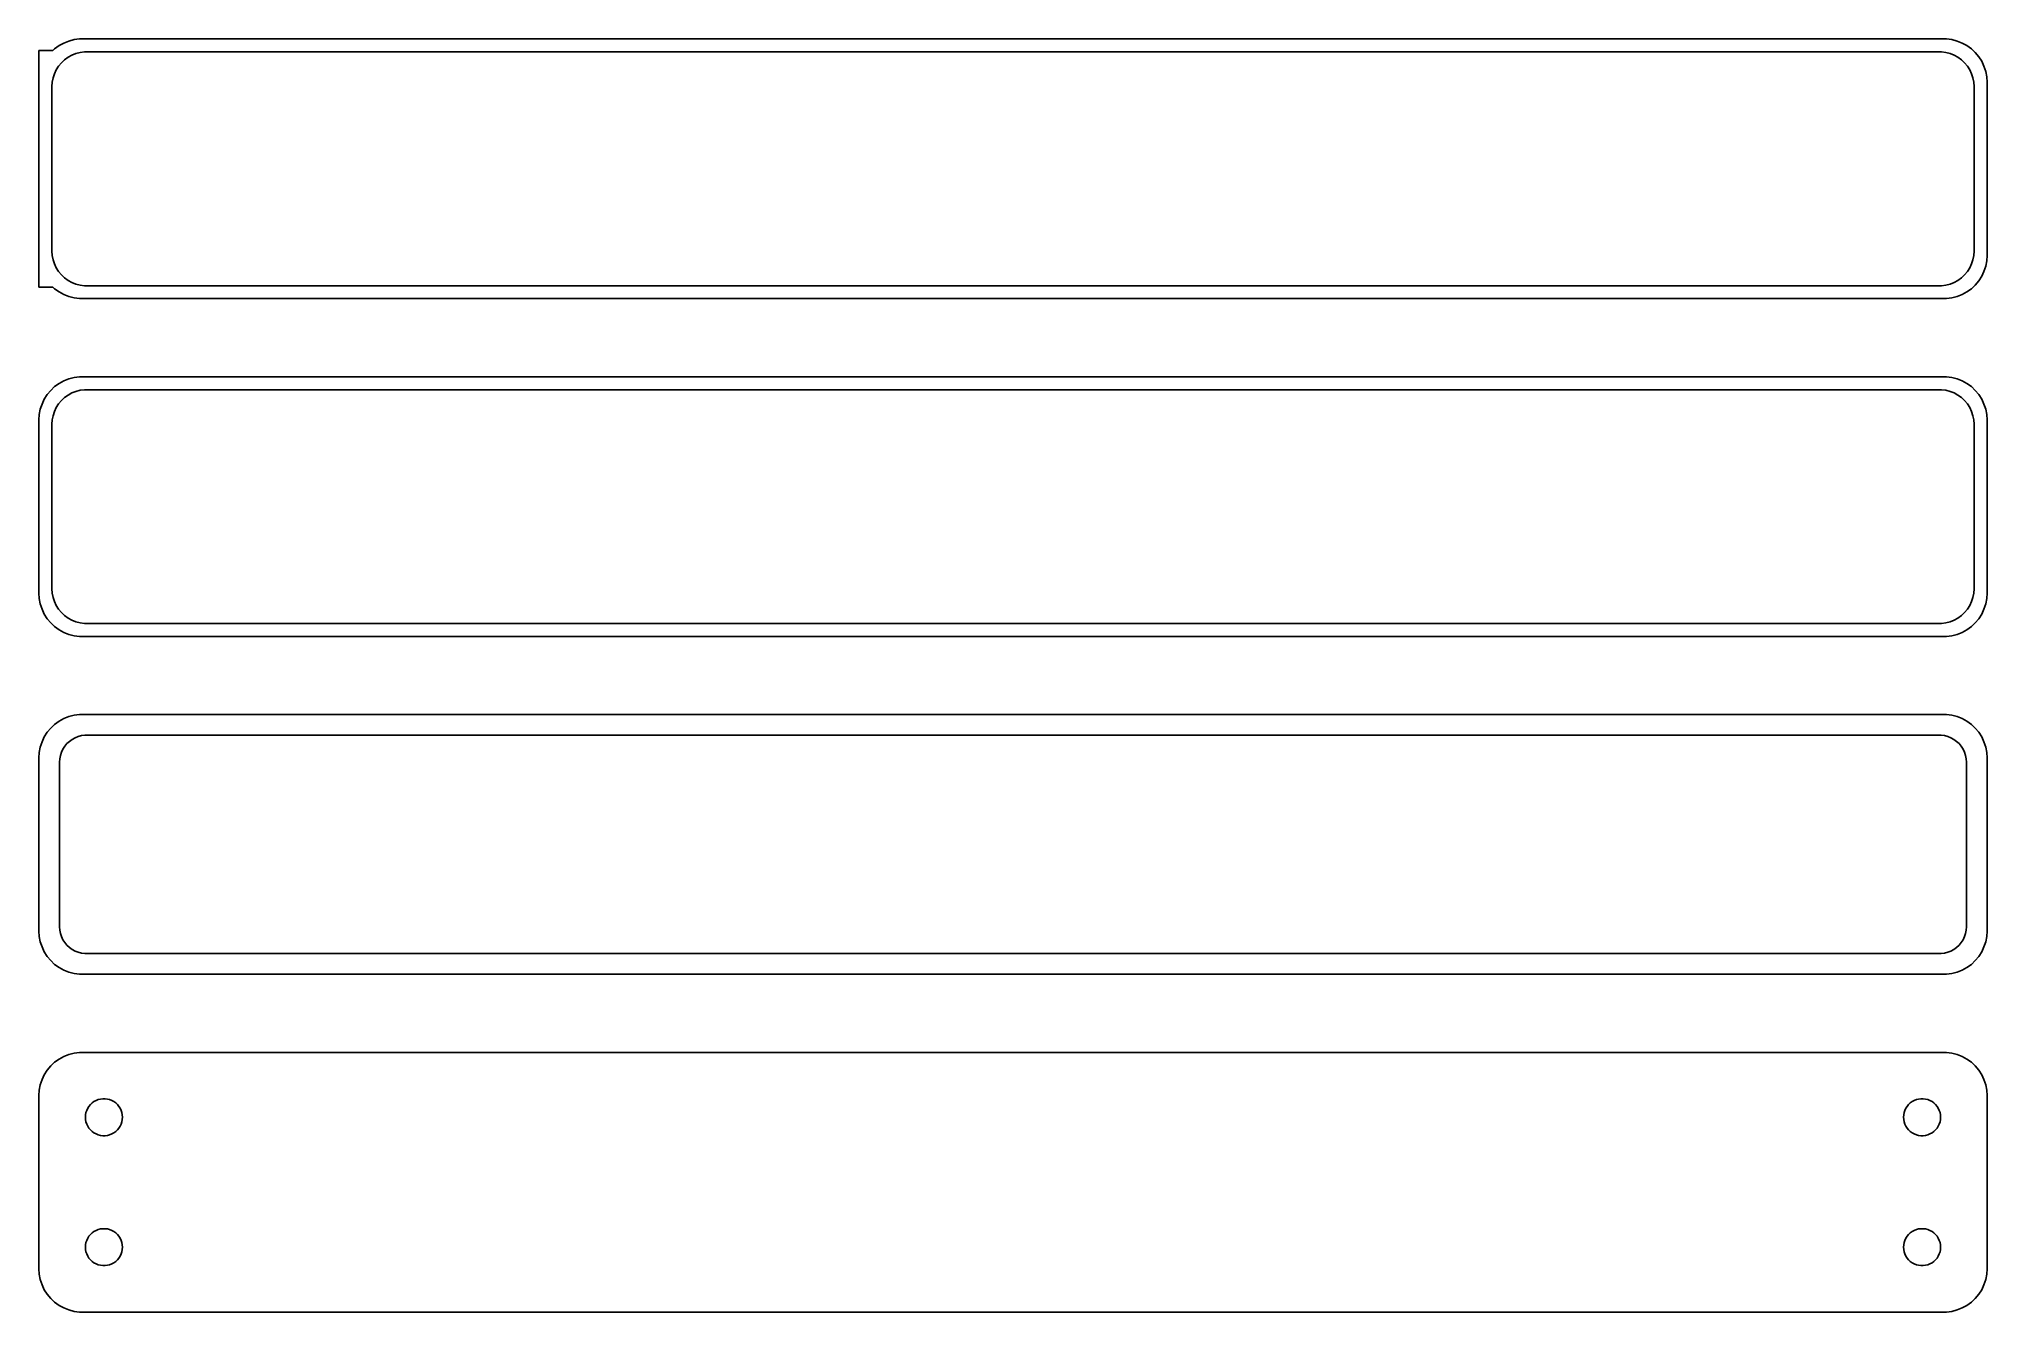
# Model space of a CAD drawing. Header units: metres. Extents: x -112 to 112, y 141 to 288.
import ezdxf

# ---------------------------------------------------------------- set-up
doc = ezdxf.new("R2010")
doc.units = ezdxf.units.M

msp = doc.modelspace()

# ---------------------------------------------------------------- linework, layer by layer
for p, q in [((-110.9, 286.653), (-112.5, 286.653)), ((-112.5, 286.653), (-112.5, 259.347)), ((-110.687, 286.853), (-110.9, 286.653)), ((-110.179, 287.222), (-110.687, 286.853)), ((-109.629, 287.524), (-110.179, 287.222)), ((-109.045, 287.755), (-109.629, 287.524)), ((-109.55, 285.582), (-109.143, 285.877)), ((-109.143, 285.877), (-108.703, 286.119)), ((-108.437, 287.911), (-109.045, 287.755)), ((-108.703, 286.119), (-108.236, 286.304)), ((-107.814, 287.99), (-108.437, 287.911)), ((-108.236, 286.304), (-107.75, 286.429)), ((107.814, 287.99), (-107.814, 287.99)), ((-107.75, 286.429), (-107.251, 286.492)), ((-107.251, 286.492), (107.251, 286.492)), ((107.251, 286.492), (107.75, 286.429)), ((107.75, 286.429), (108.236, 286.304)), ((108.437, 287.911), (107.814, 287.99)), ((108.236, 286.304), (108.703, 286.119)), ((109.045, 287.755), (108.437, 287.911)), ((108.703, 286.119), (109.143, 285.877)), ((109.629, 287.524), (109.045, 287.755)), ((109.143, 285.877), (109.55, 285.582)), ((110.179, 287.222), (109.629, 287.524)), ((110.687, 286.853), (110.179, 287.222)), ((111.145, 286.423), (110.687, 286.853)), ((111.545, 285.939), (111.145, 286.423)), ((111.882, 285.409), (111.545, 285.939)), ((-110.874, 283.495), (-110.719, 283.972)), ((-110.719, 283.972), (-110.505, 284.427)), ((-110.505, 284.427), (-110.236, 284.851)), ((-110.236, 284.851), (-109.916, 285.238)), ((-109.916, 285.238), (-109.55, 285.582)), ((109.55, 285.582), (109.916, 285.238)), ((109.916, 285.238), (110.236, 284.851)), ((110.236, 284.851), (110.505, 284.427)), ((110.505, 284.427), (110.719, 283.972)), ((110.719, 283.972), (110.874, 283.495)), ((112.149, 284.841), (111.882, 285.409)), ((112.343, 284.243), (112.149, 284.841)), ((112.461, 283.627), (112.343, 284.243)), ((112.5, 283), (112.461, 283.627)), ((-111, 282.5), (-110.968, 283.001)), ((-111, 263.5), (-111, 282.5)), ((-110.968, 283.001), (-110.874, 283.495)), ((110.874, 283.495), (110.968, 283.001)), ((110.968, 283.001), (111, 282.5)), ((111, 282.5), (111, 263.5)), ((112.5, 263), (112.5, 283)), ((-110.968, 262.999), (-111, 263.5)), ((111, 263.5), (110.968, 262.999)), ((-110.874, 262.505), (-110.968, 262.999)), ((-110.719, 262.028), (-110.874, 262.505)), ((-110.505, 261.573), (-110.719, 262.028)), ((-110.236, 261.149), (-110.505, 261.573)), ((-109.916, 260.762), (-110.236, 261.149)), ((110.236, 261.149), (109.916, 260.762)), ((110.505, 261.573), (110.236, 261.149)), ((110.719, 262.028), (110.505, 261.573)), ((110.874, 262.505), (110.719, 262.028)), ((110.968, 262.999), (110.874, 262.505)), ((111.882, 260.591), (112.149, 261.159)), ((112.149, 261.159), (112.343, 261.757)), ((112.343, 261.757), (112.461, 262.373)), ((112.461, 262.373), (112.5, 263)), ((-112.5, 259.347), (-110.9, 259.347)), ((-110.9, 259.347), (-110.687, 259.147)), ((-110.687, 259.147), (-110.179, 258.778)), ((-110.179, 258.778), (-109.629, 258.476)), ((-109.55, 260.418), (-109.916, 260.762)), ((-109.143, 260.123), (-109.55, 260.418)), ((-108.703, 259.881), (-109.143, 260.123)), ((-108.236, 259.696), (-108.703, 259.881)), ((-107.75, 259.571), (-108.236, 259.696)), ((-107.251, 259.508), (-107.75, 259.571)), ((107.251, 259.508), (-107.251, 259.508)), ((107.75, 259.571), (107.251, 259.508)), ((108.236, 259.696), (107.75, 259.571)), ((108.703, 259.881), (108.236, 259.696)), ((109.143, 260.123), (108.703, 259.881)), ((109.55, 260.418), (109.143, 260.123)), ((109.916, 260.762), (109.55, 260.418)), ((109.629, 258.476), (110.179, 258.778)), ((110.179, 258.778), (110.687, 259.147)), ((110.687, 259.147), (111.145, 259.577)), ((111.145, 259.577), (111.545, 260.061)), ((111.545, 260.061), (111.882, 260.591)), ((-109.629, 258.476), (-109.045, 258.245)), ((-109.045, 258.245), (-108.437, 258.089)), ((-108.437, 258.089), (-107.814, 258.01)), ((-107.814, 258.01), (107.814, 258.01)), ((107.814, 258.01), (108.437, 258.089)), ((108.437, 258.089), (109.045, 258.245)), ((109.045, 258.245), (109.629, 258.476)), ((-110.687, 247.853), (-111.145, 247.423)), ((-110.179, 248.222), (-110.687, 247.853)), ((-109.629, 248.524), (-110.179, 248.222)), ((-109.045, 248.755), (-109.629, 248.524)), ((-108.437, 248.911), (-109.045, 248.755)), ((-107.814, 248.99), (-108.437, 248.911)), ((107.814, 248.99), (-107.814, 248.99)), ((108.437, 248.911), (107.814, 248.99)), ((109.045, 248.755), (108.437, 248.911)), ((109.629, 248.524), (109.045, 248.755)), ((110.179, 248.222), (109.629, 248.524)), ((110.687, 247.853), (110.179, 248.222)), ((111.145, 247.423), (110.687, 247.853)), ((-112.149, 245.841), (-112.343, 245.243)), ((-111.882, 246.409), (-112.149, 245.841)), ((-111.545, 246.939), (-111.882, 246.409)), ((-111.145, 247.423), (-111.545, 246.939)), ((-110.719, 244.972), (-110.505, 245.427)), ((-110.505, 245.427), (-110.236, 245.851)), ((-110.236, 245.851), (-109.916, 246.238)), ((-109.916, 246.238), (-109.55, 246.582)), ((-109.55, 246.582), (-109.143, 246.877)), ((-109.143, 246.877), (-108.703, 247.119)), ((-108.703, 247.119), (-108.236, 247.304)), ((-108.236, 247.304), (-107.75, 247.429)), ((-107.75, 247.429), (-107.251, 247.492)), ((-107.251, 247.492), (107.251, 247.492)), ((107.251, 247.492), (107.75, 247.429)), ((107.75, 247.429), (108.236, 247.304)), ((108.236, 247.304), (108.703, 247.119)), ((108.703, 247.119), (109.143, 246.877)), ((109.143, 246.877), (109.55, 246.582)), ((109.55, 246.582), (109.916, 246.238)), ((109.916, 246.238), (110.236, 245.851)), ((110.236, 245.851), (110.505, 245.427)), ((110.505, 245.427), (110.719, 244.972)), ((111.545, 246.939), (111.145, 247.423)), ((111.882, 246.409), (111.545, 246.939)), ((112.149, 245.841), (111.882, 246.409)), ((112.343, 245.243), (112.149, 245.841)), ((-112.461, 244.627), (-112.5, 244)), ((-112.5, 244), (-112.5, 224)), ((-112.343, 245.243), (-112.461, 244.627)), ((-111, 243.5), (-110.968, 244.001)), ((-111, 224.5), (-111, 243.5)), ((-110.968, 244.001), (-110.874, 244.495)), ((-110.874, 244.495), (-110.719, 244.972)), ((110.719, 244.972), (110.874, 244.495)), ((110.874, 244.495), (110.968, 244.001)), ((110.968, 244.001), (111, 243.5)), ((111, 243.5), (111, 224.5)), ((112.461, 244.627), (112.343, 245.243)), ((112.5, 244), (112.461, 244.627)), ((112.5, 224), (112.5, 244)), ((-112.5, 224), (-112.461, 223.373)), ((-112.461, 223.373), (-112.343, 222.757)), ((-112.343, 222.757), (-112.149, 222.159)), ((-110.968, 223.999), (-111, 224.5)), ((-110.874, 223.505), (-110.968, 223.999)), ((-110.719, 223.028), (-110.874, 223.505)), ((-110.505, 222.573), (-110.719, 223.028)), ((110.719, 223.028), (110.505, 222.573)), ((110.874, 223.505), (110.719, 223.028)), ((110.968, 223.999), (110.874, 223.505)), ((111, 224.5), (110.968, 223.999)), ((112.149, 222.159), (112.343, 222.757)), ((112.343, 222.757), (112.461, 223.373)), ((112.461, 223.373), (112.5, 224)), ((-112.149, 222.159), (-111.882, 221.591)), ((-111.882, 221.591), (-111.545, 221.061)), ((-111.545, 221.061), (-111.145, 220.577)), ((-111.145, 220.577), (-110.687, 220.147)), ((-110.236, 222.149), (-110.505, 222.573)), ((-109.916, 221.762), (-110.236, 222.149)), ((-109.55, 221.418), (-109.916, 221.762)), ((-109.143, 221.123), (-109.55, 221.418)), ((-108.703, 220.881), (-109.143, 221.123)), ((-108.236, 220.696), (-108.703, 220.881)), ((-107.75, 220.571), (-108.236, 220.696)), ((-107.251, 220.508), (-107.75, 220.571)), ((107.251, 220.508), (-107.251, 220.508)), ((107.75, 220.571), (107.251, 220.508)), ((108.236, 220.696), (107.75, 220.571)), ((108.703, 220.881), (108.236, 220.696)), ((109.143, 221.123), (108.703, 220.881)), ((109.55, 221.418), (109.143, 221.123)), ((109.916, 221.762), (109.55, 221.418)), ((110.236, 222.149), (109.916, 221.762)), ((110.505, 222.573), (110.236, 222.149)), ((110.687, 220.147), (111.145, 220.577)), ((111.145, 220.577), (111.545, 221.061)), ((111.545, 221.061), (111.882, 221.591)), ((111.882, 221.591), (112.149, 222.159)), ((-110.687, 220.147), (-110.179, 219.778)), ((-110.179, 219.778), (-109.629, 219.476)), ((-109.629, 219.476), (-109.045, 219.245)), ((-109.045, 219.245), (-108.437, 219.089)), ((-108.437, 219.089), (-107.814, 219.01)), ((-107.814, 219.01), (107.814, 219.01)), ((107.814, 219.01), (108.437, 219.089)), ((108.437, 219.089), (109.045, 219.245)), ((109.045, 219.245), (109.629, 219.476)), ((109.629, 219.476), (110.179, 219.778)), ((110.179, 219.778), (110.687, 220.147)), ((-109.629, 209.524), (-110.179, 209.222)), ((-109.045, 209.755), (-109.629, 209.524)), ((-108.437, 209.911), (-109.045, 209.755)), ((-107.814, 209.99), (-108.437, 209.911)), ((107.814, 209.99), (-107.814, 209.99)), ((108.437, 209.911), (107.814, 209.99)), ((109.045, 209.755), (108.437, 209.911)), ((109.629, 209.524), (109.045, 209.755)), ((110.179, 209.222), (109.629, 209.524)), ((-111.882, 207.409), (-112.149, 206.841)), ((-111.545, 207.939), (-111.882, 207.409)), ((-111.145, 208.423), (-111.545, 207.939)), ((-110.687, 208.853), (-111.145, 208.423)), ((-110.179, 209.222), (-110.687, 208.853)), ((-108.984, 206.899), (-108.668, 207.128)), ((-108.668, 207.128), (-108.325, 207.317)), ((-108.325, 207.317), (-107.962, 207.461)), ((-107.962, 207.461), (-107.583, 207.558)), ((-107.583, 207.558), (-107.195, 207.607)), ((-107.195, 207.607), (107.195, 207.607)), ((107.195, 207.607), (107.583, 207.558)), ((107.583, 207.558), (107.962, 207.461)), ((107.962, 207.461), (108.325, 207.317)), ((108.325, 207.317), (108.668, 207.128)), ((108.668, 207.128), (108.984, 206.899)), ((110.687, 208.853), (110.179, 209.222)), ((111.145, 208.423), (110.687, 208.853)), ((111.545, 207.939), (111.145, 208.423)), ((111.882, 207.409), (111.545, 207.939)), ((112.149, 206.841), (111.882, 207.409)), ((-112.461, 205.627), (-112.5, 205)), ((-112.5, 205), (-112.5, 185)), ((-112.343, 206.243), (-112.461, 205.627)), ((-112.149, 206.841), (-112.343, 206.243)), ((-110.113, 204.5), (-110.088, 204.89)), ((-110.088, 204.89), (-110.015, 205.274)), ((-110.015, 205.274), (-109.894, 205.646)), ((-109.894, 205.646), (-109.728, 206)), ((-109.728, 206), (-109.518, 206.33)), ((-109.518, 206.33), (-109.269, 206.631)), ((-109.269, 206.631), (-108.984, 206.899)), ((108.984, 206.899), (109.269, 206.631)), ((109.269, 206.631), (109.518, 206.33)), ((109.518, 206.33), (109.728, 206)), ((109.728, 206), (109.894, 205.646)), ((109.894, 205.646), (110.015, 205.274)), ((110.015, 205.274), (110.088, 204.89)), ((110.088, 204.89), (110.113, 204.5)), ((112.343, 206.243), (112.149, 206.841)), ((112.461, 205.627), (112.343, 206.243)), ((112.5, 205), (112.461, 205.627)), ((112.5, 185), (112.5, 205)), ((-110.113, 185.5), (-110.113, 204.5)), ((110.113, 204.5), (110.113, 185.5)), ((-112.5, 185), (-112.461, 184.373)), ((-110.088, 185.11), (-110.113, 185.5)), ((-110.015, 184.726), (-110.088, 185.11)), ((-109.894, 184.354), (-110.015, 184.726)), ((110.015, 184.726), (109.894, 184.354)), ((110.088, 185.11), (110.015, 184.726)), ((110.113, 185.5), (110.088, 185.11)), ((112.461, 184.373), (112.5, 185)), ((-112.461, 184.373), (-112.343, 183.757)), ((-112.343, 183.757), (-112.149, 183.159)), ((-112.149, 183.159), (-111.882, 182.591)), ((-111.882, 182.591), (-111.545, 182.061)), ((-109.728, 184), (-109.894, 184.354)), ((-109.518, 183.67), (-109.728, 184)), ((-109.269, 183.369), (-109.518, 183.67)), ((-108.984, 183.101), (-109.269, 183.369)), ((-108.668, 182.872), (-108.984, 183.101)), ((-108.325, 182.683), (-108.668, 182.872)), ((-107.962, 182.539), (-108.325, 182.683)), ((-107.583, 182.442), (-107.962, 182.539)), ((-107.195, 182.393), (-107.583, 182.442)), ((107.195, 182.393), (-107.195, 182.393)), ((107.583, 182.442), (107.195, 182.393)), ((107.962, 182.539), (107.583, 182.442)), ((108.325, 182.683), (107.962, 182.539)), ((108.668, 182.872), (108.325, 182.683)), ((108.984, 183.101), (108.668, 182.872)), ((109.269, 183.369), (108.984, 183.101)), ((109.518, 183.67), (109.269, 183.369)), ((109.728, 184), (109.518, 183.67)), ((109.894, 184.354), (109.728, 184)), ((111.545, 182.061), (111.882, 182.591)), ((111.882, 182.591), (112.149, 183.159)), ((112.149, 183.159), (112.343, 183.757)), ((112.343, 183.757), (112.461, 184.373)), ((-111.545, 182.061), (-111.145, 181.577)), ((-111.145, 181.577), (-110.687, 181.147)), ((-110.687, 181.147), (-110.179, 180.778)), ((-110.179, 180.778), (-109.629, 180.476)), ((-109.629, 180.476), (-109.045, 180.245)), ((-109.045, 180.245), (-108.437, 180.089)), ((-108.437, 180.089), (-107.814, 180.01)), ((-107.814, 180.01), (107.814, 180.01)), ((107.814, 180.01), (108.437, 180.089)), ((108.437, 180.089), (109.045, 180.245)), ((109.045, 180.245), (109.629, 180.476)), ((109.629, 180.476), (110.179, 180.778)), ((110.179, 180.778), (110.687, 181.147)), ((110.687, 181.147), (111.145, 181.577)), ((111.145, 181.577), (111.545, 182.061)), ((-111.545, 168.939), (-111.882, 168.409)), ((-111.145, 169.423), (-111.545, 168.939)), ((-110.687, 169.853), (-111.145, 169.423)), ((-110.179, 170.222), (-110.687, 169.853)), ((-109.629, 170.524), (-110.179, 170.222)), ((-109.045, 170.755), (-109.629, 170.524)), ((-108.437, 170.911), (-109.045, 170.755)), ((-107.814, 170.99), (-108.437, 170.911)), ((107.814, 170.99), (-107.814, 170.99)), ((108.437, 170.911), (107.814, 170.99)), ((109.045, 170.755), (108.437, 170.911)), ((109.629, 170.524), (109.045, 170.755)), ((110.179, 170.222), (109.629, 170.524)), ((110.687, 169.853), (110.179, 170.222)), ((111.145, 169.423), (110.687, 169.853)), ((111.545, 168.939), (111.145, 169.423)), ((111.882, 168.409), (111.545, 168.939)), ((-112.461, 166.627), (-112.5, 166)), ((-112.343, 167.243), (-112.461, 166.627)), ((-112.149, 167.841), (-112.343, 167.243)), ((-111.882, 168.409), (-112.149, 167.841)), ((112.149, 167.841), (111.882, 168.409)), ((112.343, 167.243), (112.149, 167.841)), ((112.461, 166.627), (112.343, 167.243)), ((112.5, 166), (112.461, 166.627)), ((-112.5, 166), (-112.5, 146)), ((-107.068, 164.031), (-106.985, 164.286)), ((-106.985, 164.286), (-106.871, 164.529)), ((-106.871, 164.529), (-106.727, 164.755)), ((-106.727, 164.755), (-106.557, 164.962)), ((-106.557, 164.962), (-106.361, 165.145)), ((-106.361, 165.145), (-106.144, 165.303)), ((-106.144, 165.303), (-105.909, 165.432)), ((-105.909, 165.432), (-105.66, 165.531)), ((-105.66, 165.531), (-105.4, 165.597)), ((-105.4, 165.597), (-105.134, 165.631)), ((-105.134, 165.631), (-104.866, 165.631)), ((-104.866, 165.631), (-104.6, 165.597)), ((-104.6, 165.597), (-104.34, 165.531)), ((-104.34, 165.531), (-104.091, 165.432)), ((-104.091, 165.432), (-103.856, 165.303)), ((-103.856, 165.303), (-103.639, 165.145)), ((-103.639, 165.145), (-103.443, 164.962)), ((-103.443, 164.962), (-103.273, 164.755)), ((-103.273, 164.755), (-103.129, 164.529)), ((-103.129, 164.529), (-103.015, 164.286)), ((-103.015, 164.286), (-102.932, 164.031)), ((102.932, 164.031), (103.015, 164.286)), ((103.015, 164.286), (103.129, 164.529)), ((103.129, 164.529), (103.273, 164.755)), ((103.273, 164.755), (103.443, 164.962)), ((103.443, 164.962), (103.639, 165.145)), ((103.639, 165.145), (103.856, 165.303)), ((103.856, 165.303), (104.091, 165.432)), ((104.091, 165.432), (104.34, 165.531)), ((104.34, 165.531), (104.6, 165.597)), ((104.6, 165.597), (104.866, 165.631)), ((104.866, 165.631), (105.134, 165.631)), ((105.134, 165.631), (105.4, 165.597)), ((105.4, 165.597), (105.66, 165.531)), ((105.66, 165.531), (105.909, 165.432)), ((105.909, 165.432), (106.144, 165.303)), ((106.144, 165.303), (106.361, 165.145)), ((106.361, 165.145), (106.557, 164.962)), ((106.557, 164.962), (106.727, 164.755)), ((106.727, 164.755), (106.871, 164.529)), ((106.871, 164.529), (106.985, 164.286)), ((106.985, 164.286), (107.068, 164.031)), ((112.5, 146), (112.5, 166)), ((-107.135, 163.5), (-107.118, 163.768)), ((-107.118, 163.232), (-107.135, 163.5)), ((-107.118, 163.768), (-107.068, 164.031)), ((-107.068, 162.969), (-107.118, 163.232)), ((-106.985, 162.714), (-107.068, 162.969)), ((-106.871, 162.471), (-106.985, 162.714)), ((-106.727, 162.245), (-106.871, 162.471)), ((-106.557, 162.038), (-106.727, 162.245)), ((-106.361, 161.855), (-106.557, 162.038)), ((-103.443, 162.038), (-103.639, 161.855)), ((-103.273, 162.245), (-103.443, 162.038)), ((-103.129, 162.471), (-103.273, 162.245)), ((-103.015, 162.714), (-103.129, 162.471)), ((-102.932, 162.969), (-103.015, 162.714)), ((-102.932, 164.031), (-102.882, 163.768)), ((-102.882, 163.232), (-102.932, 162.969)), ((-102.882, 163.768), (-102.865, 163.5)), ((-102.865, 163.5), (-102.882, 163.232)), ((102.865, 163.5), (102.882, 163.768)), ((102.882, 163.232), (102.865, 163.5)), ((102.882, 163.768), (102.932, 164.031)), ((102.932, 162.969), (102.882, 163.232)), ((103.015, 162.714), (102.932, 162.969)), ((103.129, 162.471), (103.015, 162.714)), ((103.273, 162.245), (103.129, 162.471)), ((103.443, 162.038), (103.273, 162.245)), ((103.639, 161.855), (103.443, 162.038)), ((106.557, 162.038), (106.361, 161.855)), ((106.727, 162.245), (106.557, 162.038)), ((106.871, 162.471), (106.727, 162.245)), ((106.985, 162.714), (106.871, 162.471)), ((107.068, 162.969), (106.985, 162.714)), ((107.068, 164.031), (107.118, 163.768)), ((107.118, 163.232), (107.068, 162.969)), ((107.118, 163.768), (107.135, 163.5)), ((107.135, 163.5), (107.118, 163.232)), ((-106.144, 161.697), (-106.361, 161.855)), ((-105.909, 161.568), (-106.144, 161.697)), ((-105.66, 161.469), (-105.909, 161.568)), ((-105.4, 161.403), (-105.66, 161.469)), ((-105.134, 161.369), (-105.4, 161.403)), ((-104.866, 161.369), (-105.134, 161.369)), ((-104.6, 161.403), (-104.866, 161.369)), ((-104.34, 161.469), (-104.6, 161.403)), ((-104.091, 161.568), (-104.34, 161.469)), ((-103.856, 161.697), (-104.091, 161.568)), ((-103.639, 161.855), (-103.856, 161.697)), ((103.856, 161.697), (103.639, 161.855)), ((104.091, 161.568), (103.856, 161.697)), ((104.34, 161.469), (104.091, 161.568)), ((104.6, 161.403), (104.34, 161.469)), ((104.866, 161.369), (104.6, 161.403)), ((105.134, 161.369), (104.866, 161.369)), ((105.4, 161.403), (105.134, 161.369)), ((105.66, 161.469), (105.4, 161.403)), ((105.909, 161.568), (105.66, 161.469)), ((106.144, 161.697), (105.909, 161.568)), ((106.361, 161.855), (106.144, 161.697)), ((-107.135, 148.5), (-107.118, 148.768)), ((-107.118, 148.232), (-107.135, 148.5)), ((-107.118, 148.768), (-107.068, 149.031)), ((-107.068, 149.031), (-106.985, 149.286)), ((-106.985, 149.286), (-106.871, 149.529)), ((-106.871, 149.529), (-106.727, 149.755)), ((-106.727, 149.755), (-106.557, 149.962)), ((-106.557, 149.962), (-106.361, 150.145)), ((-106.361, 150.145), (-106.144, 150.303)), ((-106.144, 150.303), (-105.909, 150.432)), ((-105.909, 150.432), (-105.66, 150.531)), ((-105.66, 150.531), (-105.4, 150.597)), ((-105.4, 150.597), (-105.134, 150.631)), ((-105.134, 150.631), (-104.866, 150.631)), ((-104.866, 150.631), (-104.6, 150.597)), ((-104.6, 150.597), (-104.34, 150.531)), ((-104.34, 150.531), (-104.091, 150.432)), ((-104.091, 150.432), (-103.856, 150.303)), ((-103.856, 150.303), (-103.639, 150.145)), ((-103.639, 150.145), (-103.443, 149.962)), ((-103.443, 149.962), (-103.273, 149.755)), ((-103.273, 149.755), (-103.129, 149.529)), ((-103.129, 149.529), (-103.015, 149.286)), ((-103.015, 149.286), (-102.932, 149.031)), ((-102.932, 149.031), (-102.882, 148.768)), ((-102.882, 148.768), (-102.865, 148.5)), ((-102.865, 148.5), (-102.882, 148.232)), ((102.865, 148.5), (102.882, 148.768)), ((102.882, 148.232), (102.865, 148.5)), ((102.882, 148.768), (102.932, 149.031)), ((102.932, 149.031), (103.015, 149.286)), ((103.015, 149.286), (103.129, 149.529)), ((103.129, 149.529), (103.273, 149.755)), ((103.273, 149.755), (103.443, 149.962)), ((103.443, 149.962), (103.639, 150.145)), ((103.639, 150.145), (103.856, 150.303)), ((103.856, 150.303), (104.091, 150.432)), ((104.091, 150.432), (104.34, 150.531)), ((104.34, 150.531), (104.6, 150.597)), ((104.6, 150.597), (104.866, 150.631)), ((104.866, 150.631), (105.134, 150.631)), ((105.134, 150.631), (105.4, 150.597)), ((105.4, 150.597), (105.66, 150.531)), ((105.66, 150.531), (105.909, 150.432)), ((105.909, 150.432), (106.144, 150.303)), ((106.144, 150.303), (106.361, 150.145)), ((106.361, 150.145), (106.557, 149.962)), ((106.557, 149.962), (106.727, 149.755)), ((106.727, 149.755), (106.871, 149.529)), ((106.871, 149.529), (106.985, 149.286)), ((106.985, 149.286), (107.068, 149.031)), ((107.068, 149.031), (107.118, 148.768)), ((107.118, 148.768), (107.135, 148.5)), ((107.135, 148.5), (107.118, 148.232)), ((-107.068, 147.969), (-107.118, 148.232)), ((-106.985, 147.714), (-107.068, 147.969)), ((-106.871, 147.471), (-106.985, 147.714)), ((-106.727, 147.245), (-106.871, 147.471)), ((-106.557, 147.038), (-106.727, 147.245)), ((-106.361, 146.855), (-106.557, 147.038)), ((-106.144, 146.697), (-106.361, 146.855)), ((-105.909, 146.568), (-106.144, 146.697)), ((-105.66, 146.469), (-105.909, 146.568)), ((-105.4, 146.403), (-105.66, 146.469)), ((-105.134, 146.369), (-105.4, 146.403)), ((-104.866, 146.369), (-105.134, 146.369)), ((-104.6, 146.403), (-104.866, 146.369)), ((-104.34, 146.469), (-104.6, 146.403)), ((-104.091, 146.568), (-104.34, 146.469)), ((-103.856, 146.697), (-104.091, 146.568)), ((-103.639, 146.855), (-103.856, 146.697)), ((-103.443, 147.038), (-103.639, 146.855)), ((-103.273, 147.245), (-103.443, 147.038)), ((-103.129, 147.471), (-103.273, 147.245)), ((-103.015, 147.714), (-103.129, 147.471)), ((-102.932, 147.969), (-103.015, 147.714)), ((-102.882, 148.232), (-102.932, 147.969)), ((102.932, 147.969), (102.882, 148.232)), ((103.015, 147.714), (102.932, 147.969)), ((103.129, 147.471), (103.015, 147.714)), ((103.273, 147.245), (103.129, 147.471)), ((103.443, 147.038), (103.273, 147.245)), ((103.639, 146.855), (103.443, 147.038)), ((103.856, 146.697), (103.639, 146.855)), ((104.091, 146.568), (103.856, 146.697)), ((104.34, 146.469), (104.091, 146.568)), ((104.6, 146.403), (104.34, 146.469)), ((104.866, 146.369), (104.6, 146.403)), ((105.134, 146.369), (104.866, 146.369)), ((105.4, 146.403), (105.134, 146.369)), ((105.66, 146.469), (105.4, 146.403)), ((105.909, 146.568), (105.66, 146.469)), ((106.144, 146.697), (105.909, 146.568)), ((106.361, 146.855), (106.144, 146.697)), ((106.557, 147.038), (106.361, 146.855)), ((106.727, 147.245), (106.557, 147.038)), ((106.871, 147.471), (106.727, 147.245)), ((106.985, 147.714), (106.871, 147.471)), ((107.068, 147.969), (106.985, 147.714)), ((107.118, 148.232), (107.068, 147.969)), ((-112.5, 146), (-112.461, 145.373)), ((-112.461, 145.373), (-112.343, 144.757)), ((-112.343, 144.757), (-112.149, 144.159)), ((-112.149, 144.159), (-111.882, 143.591)), ((111.882, 143.591), (112.149, 144.159)), ((112.149, 144.159), (112.343, 144.757)), ((112.343, 144.757), (112.461, 145.373)), ((112.461, 145.373), (112.5, 146)), ((-111.882, 143.591), (-111.545, 143.061)), ((-111.545, 143.061), (-111.145, 142.577)), ((-111.145, 142.577), (-110.687, 142.147)), ((-110.687, 142.147), (-110.179, 141.778)), ((-110.179, 141.778), (-109.629, 141.476)), ((109.629, 141.476), (110.179, 141.778)), ((110.179, 141.778), (110.687, 142.147)), ((110.687, 142.147), (111.145, 142.577)), ((111.145, 142.577), (111.545, 143.061)), ((111.545, 143.061), (111.882, 143.591)), ((-109.629, 141.476), (-109.045, 141.245)), ((-109.045, 141.245), (-108.437, 141.089)), ((-108.437, 141.089), (-107.814, 141.01)), ((-107.814, 141.01), (107.814, 141.01)), ((107.814, 141.01), (108.437, 141.089)), ((108.437, 141.089), (109.045, 141.245)), ((109.045, 141.245), (109.629, 141.476))]:
    msp.add_line(p, q)

doc.saveas('drawing.dxf')
